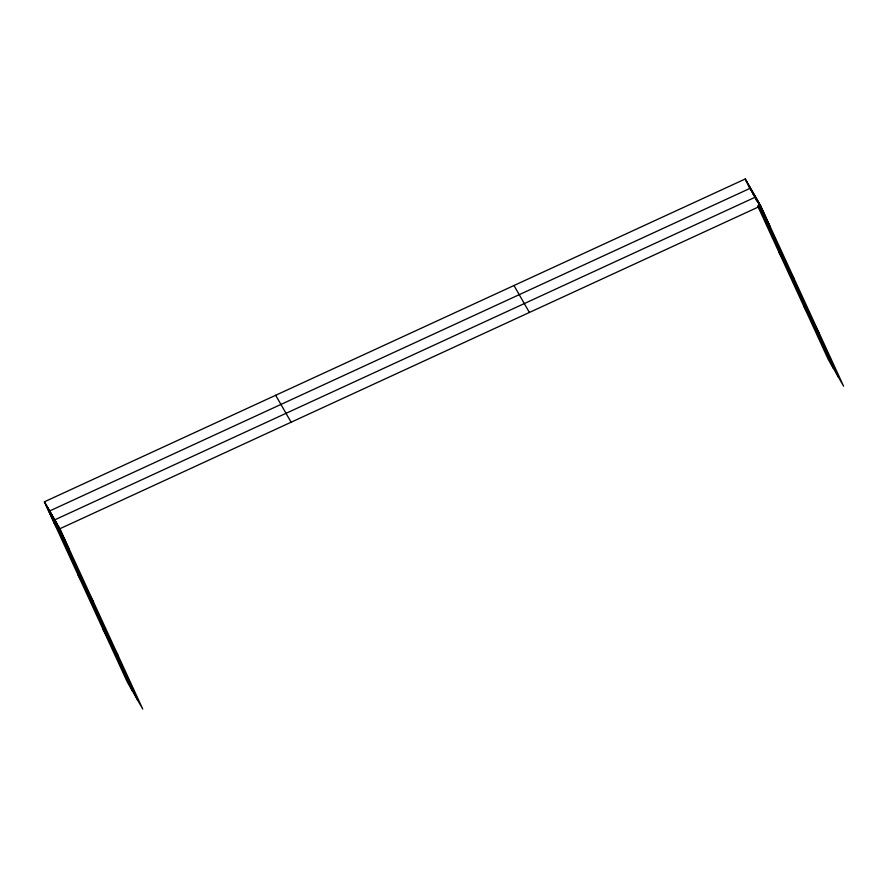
<?xml version="1.0" encoding="UTF-8"?>
<svg xmlns="http://www.w3.org/2000/svg" width="888" height="888" viewBox="0 0 888 888"><rect width="100%" height="100%" fill="white"/><g stroke="black" fill="none" stroke-linecap="round" stroke-linejoin="round"><path stroke-width="1.33" d="M44.4 501.809L59.829 528.76L142.735 709.024L127.317 682.073L44.4 501.809L745.265 178.976L760.683 205.927L843.6 386.191L828.171 359.24L757.63 205.861M750.504 188.145L49.65 510.966L132.556 691.23M59.829 528.76L760.683 205.927M759.118 207.226L770.174 226.551M778.976 252.281L794.405 279.232M803.94 306.56L819.369 333.511M513.974 285.514L529.403 312.465M275.68 395.271L291.109 422.222M53.879 522.422L69.308 549.372M78.111 575.102L93.54 602.053M103.086 629.381L118.504 656.332M759.839 204.451L769.319 225.064M758.996 202.964L768.475 223.576M757.298 200L767.62 222.1M756.443 198.524L765.922 219.136M758.385 203.097L755.599 197.036L54.734 519.857L137.651 700.133M759.506 205.528L838.505 377.3M754.745 195.56L757.542 201.62M758.652 204.04L764.235 216.173M753.901 194.072L756.687 200.133M758.918 204.984L763.38 214.685M752.203 191.109L756.665 200.81M758.896 205.661L762.537 213.209M751.359 189.621L754.7 196.903M758.607 205.394L760.838 210.245M751.059 189.355L753.857 195.416M758.874 206.327L833.421 368.409M749.627 186.613L752.98 193.895M748.762 185.093L750.427 188.722M747.008 182.029L751.226 190.831M746.131 180.508L749.483 187.779M745.265 178.976L746.93 182.617M58.974 527.272L68.465 547.885M58.131 525.796L67.61 546.409M56.432 522.832L66.767 544.921M55.589 521.345L65.068 541.958M53.891 518.381L63.37 538.994M53.036 516.894L62.515 537.518M51.338 513.93L61.672 536.03M50.494 512.454L59.973 533.066M48.773 509.446L58.253 530.058M47.897 507.914L57.376 528.527M46.154 504.861L56.499 527.006M45.277 503.33L54.756 523.942"/></g></svg>
